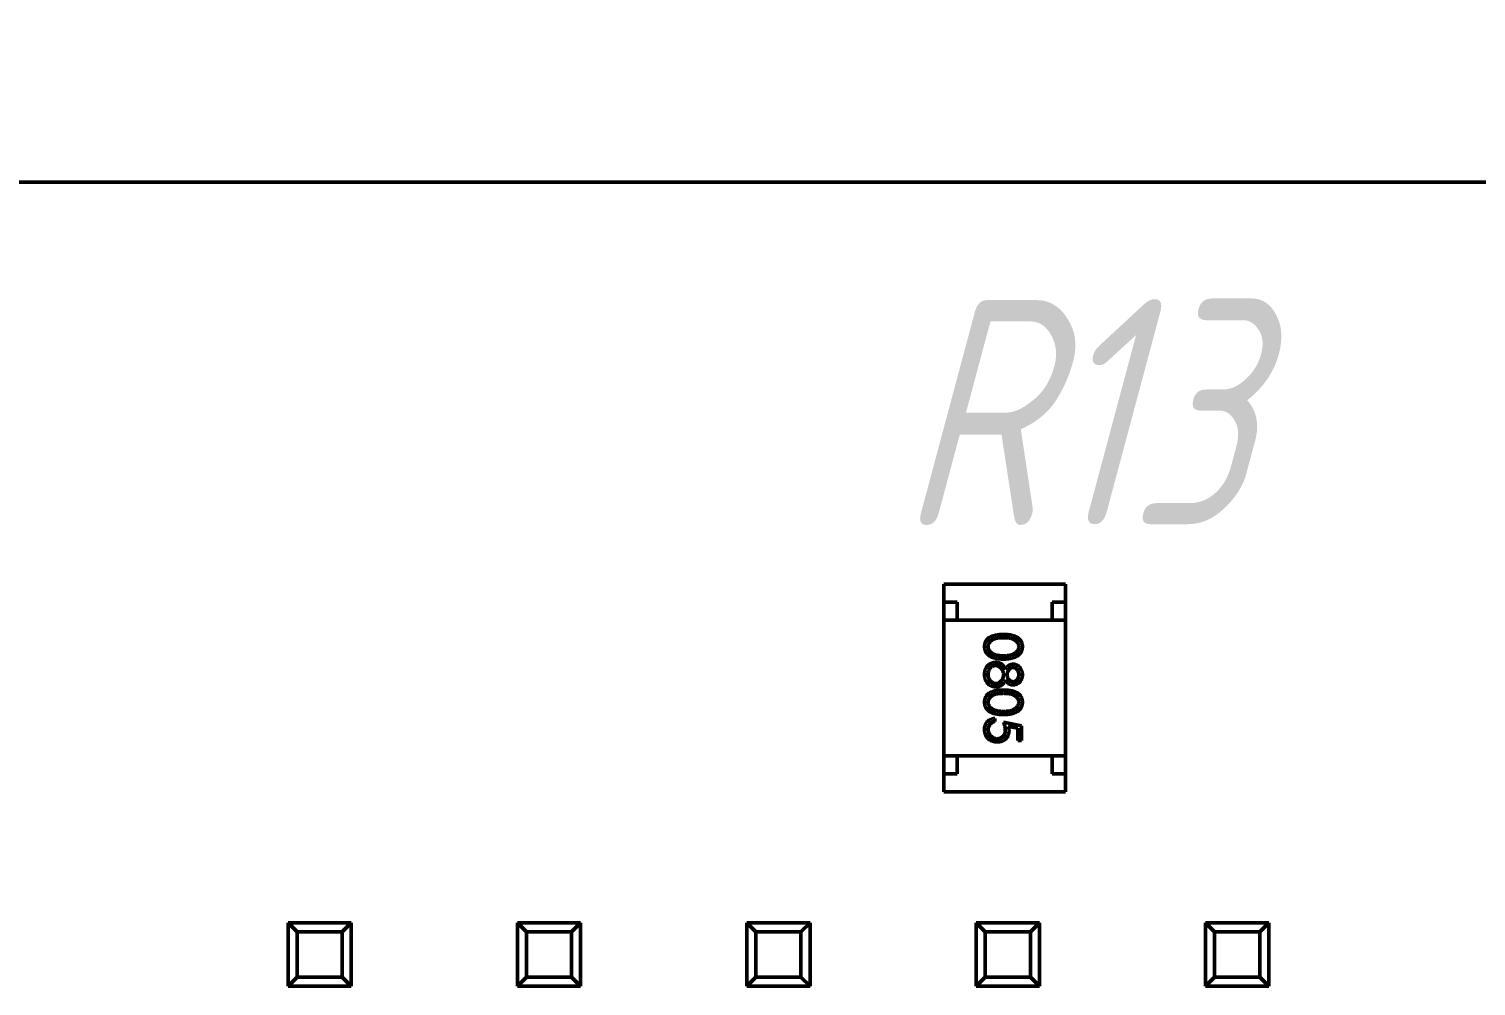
# Model space of a CAD drawing. Header units: millimetres. Extents: x -194 to 1085, y -28 to 392.
# Drawn here: x 670.77 to 702.82, y 315.86 to 337.05 of the extents above; entities that cross this region are included whole.
import ezdxf

# ---------------------------------------------------------------- set-up
doc = ezdxf.new("R2010")
doc.units = ezdxf.units.MM
doc.layers.add('Tonk', color=7, linetype='Continuous', lineweight=15)
doc.layers.add('Видимый контур (ГОСТ)', color=7, linetype='Continuous', lineweight=50)
doc.styles.get("Standard").update_dxf_attribs({"font": '', "width": 0.8, "oblique": 15})
doc.styles.get('Standard').set_extended_font_data('GOST type B')
doc.dimstyles.new('ISO-25', dxfattribs={"dimtxt": 3.5, "dimasz": 4, "dimexe": 1.25, "dimexo": 0, "dimtad": 1, "dimtxsty": 'Standard', "dimcen": 2.5, "dimadec": 0, "dimazin": 0, "dimtfac": 1, "dimtmove": 0, "dimatfit": 3, "dimfxl": 1, "dimarcsym": 0})

# ---------------------------------------------------------------- blocks, each defined once
blk = doc.blocks.new('*D68')
at = {"layer": 'Defpoints', "color": 0, "transparency": 16777216}
for p in [(824.285, 360.635), (595.938, 324.786), (824.285, 322.368)]:
    blk.add_point(p, dxfattribs=at)
at = {"layer": 'Tonk', "color": 0, "lineweight": -2, "transparency": 16777216}
for p, q in [((595.938, 324.786), (595.938, 361.885)), ((824.285, 322.368), (824.285, 361.885)), ((599.938, 360.635), (820.285, 360.635))]:
    blk.add_line(p, q, dxfattribs=at)
at = {"layer": 'Tonk', "color": 0, "transparency": 16777216}
for points in [[(599.938, 361.301), (599.938, 359.968), (595.938, 360.635)], [(820.285, 361.301), (820.285, 359.968), (824.285, 360.635)]]:
    blk.add_solid(points, dxfattribs=at)
at = {"layer": 'Tonk', "color": 0, "transparency": 16777216, "insert": (709.652, 366.26), "char_height": 10, "attachment_point": 5}
blk.add_mtext('120*', dxfattribs=at)
blk = doc.blocks.new('*D74')
at = {"layer": 'Defpoints', "color": 0, "transparency": 16777216}
for p in [(812.928, 346.323), (601.248, 330.656), (812.928, 330.656)]:
    blk.add_point(p, dxfattribs=at)
at = {"layer": 'Tonk', "color": 0, "lineweight": -2, "transparency": 16777216}
for p, q in [((601.248, 330.656), (601.248, 347.573)), ((812.928, 330.656), (812.928, 347.573)), ((605.248, 346.323), (808.928, 346.323))]:
    blk.add_line(p, q, dxfattribs=at)
at = {"layer": 'Tonk', "color": 0, "transparency": 16777216}
for points in [[(605.248, 346.99), (605.248, 345.657), (601.248, 346.323)], [(808.928, 346.99), (808.928, 345.657), (812.928, 346.323)]]:
    blk.add_solid(points, dxfattribs=at)
at = {"layer": 'Tonk', "color": 0, "transparency": 16777216, "insert": (707.088, 351.948), "char_height": 10, "attachment_point": 5}
blk.add_mtext('110*', dxfattribs=at)

msp = doc.modelspace()

# ---------------------------------------------------------------- linework, layer by layer
at = {"layer": 'Видимый контур (ГОСТ)'}
for p, q in [((604.60784, 333.6561), (810.92784, 333.6561)), ((691.02784, 324.7561), (693.72784, 324.7561)), ((691.02784, 324.7561), (691.02784, 324.3561)), ((693.72784, 324.7561), (693.72784, 324.3561)), ((691.02784, 324.3561), (691.02784, 323.9561)), ((691.32784, 324.3561), (691.02784, 324.3561)), ((691.32784, 323.9561), (691.32784, 324.3561)), ((693.42784, 324.3561), (693.42784, 323.9561)), ((693.72784, 324.3561), (693.42784, 324.3561)), ((693.72784, 323.9561), (693.72784, 324.3561)), ((693.72784, 323.9561), (691.02784, 323.9561)), ((691.02784, 320.9561), (691.02784, 323.9561)), ((691.32784, 323.9561), (693.42784, 323.9561)), ((693.72784, 320.9561), (693.72784, 323.9561)), ((692.15731, 321.78492), (692.15731, 321.71312)), ((692.35218, 321.70287), (692.75218, 321.62082)), ((692.67013, 321.56473), (692.45972, 321.60784)), ((692.67013, 321.29261), (692.67013, 321.56473)), ((692.75218, 321.62082), (692.75218, 321.29261)), ((692.75218, 321.29261), (692.67013, 321.29261)), ((691.02784, 320.9561), (691.02784, 320.5561)), ((693.72784, 320.9561), (691.02784, 320.9561)), ((691.32784, 320.9561), (693.42784, 320.9561)), ((691.32784, 320.5561), (691.32784, 320.9561)), ((693.42784, 320.9561), (693.42784, 320.5561)), ((693.72784, 320.5561), (693.72784, 320.9561)), ((691.02784, 320.5561), (691.32784, 320.5561)), ((691.02784, 320.1561), (691.02784, 320.5561)), ((693.42784, 320.5561), (693.72784, 320.5561)), ((693.72784, 320.1561), (693.72784, 320.5561)), ((691.02784, 320.1561), (693.72784, 320.1561)), ((676.50776, 315.85609), (676.50776, 317.25609)), ((676.50776, 317.25609), (677.90776, 317.25609)), ((676.70776, 317.05609), (676.50776, 317.25609)), ((676.70776, 316.05609), (676.70776, 317.05609)), ((676.70776, 317.05609), (677.70776, 317.05609)), ((677.70776, 317.05609), (677.90776, 317.25609)), ((677.70776, 317.05609), (677.70776, 316.05609)), ((677.90776, 317.25609), (677.90776, 315.85609)), ((681.58776, 315.85609), (681.58776, 317.25609)), ((681.58776, 317.25609), (682.98776, 317.25609)), ((681.78776, 317.05609), (681.58776, 317.25609)), ((681.78776, 316.05609), (681.78776, 317.05609)), ((681.78776, 317.05609), (682.78776, 317.05609)), ((682.78776, 317.05609), (682.98776, 317.25609)), ((682.78776, 317.05609), (682.78776, 316.05609)), ((682.98776, 317.25609), (682.98776, 315.85609)), ((686.66777, 315.85609), (686.66777, 317.25609)), ((686.66777, 317.25609), (688.06777, 317.25609)), ((686.86777, 317.05609), (686.66777, 317.25609)), ((686.86777, 316.05609), (686.86777, 317.05609)), ((686.86777, 317.05609), (687.86777, 317.05609)), ((687.86777, 317.05609), (688.06777, 317.25609)), ((687.86777, 317.05609), (687.86777, 316.05609)), ((688.06777, 317.25609), (688.06777, 315.85609)), ((691.74775, 315.85609), (691.74775, 317.25609)), ((691.74775, 317.25609), (693.14775, 317.25609)), ((691.94775, 317.05609), (691.74775, 317.25609)), ((691.94775, 316.05609), (691.94775, 317.05609)), ((691.94775, 317.05609), (692.94775, 317.05609)), ((692.94775, 317.05609), (693.14775, 317.25609)), ((692.94775, 317.05609), (692.94775, 316.05609)), ((693.14775, 317.25609), (693.14775, 315.85609)), ((696.82775, 315.85609), (696.82775, 317.25609)), ((696.82775, 317.25609), (698.22775, 317.25609)), ((697.02775, 317.05609), (696.82775, 317.25609)), ((697.02775, 316.05609), (697.02775, 317.05609)), ((697.02775, 317.05609), (698.02775, 317.05609)), ((698.02775, 317.05609), (698.22775, 317.25609)), ((698.02775, 317.05609), (698.02775, 316.05609)), ((698.22775, 317.25609), (698.22775, 315.85609)), ((676.50776, 315.85609), (676.70776, 316.05609)), ((677.70776, 316.05609), (676.70776, 316.05609)), ((677.90776, 315.85609), (677.70776, 316.05609)), ((681.58776, 315.85609), (681.78776, 316.05609)), ((682.78776, 316.05609), (681.78776, 316.05609)), ((682.98776, 315.85609), (682.78776, 316.05609)), ((686.66777, 315.85609), (686.86777, 316.05609)), ((687.86777, 316.05609), (686.86777, 316.05609)), ((688.06777, 315.85609), (687.86777, 316.05609)), ((691.74775, 315.85609), (691.94775, 316.05609)), ((692.94775, 316.05609), (691.94775, 316.05609)), ((693.14775, 315.85609), (692.94775, 316.05609)), ((696.82775, 315.85609), (697.02775, 316.05609)), ((698.02775, 316.05609), (697.02775, 316.05609)), ((698.22775, 315.85609), (698.02775, 316.05609)), ((677.90776, 315.85609), (676.50776, 315.85609)), ((682.98776, 315.85609), (681.58776, 315.85609)), ((688.06777, 315.85609), (686.66777, 315.85609)), ((693.14775, 315.85609), (691.74775, 315.85609)), ((698.22775, 315.85609), (696.82775, 315.85609))]:
    msp.add_line(p, q, dxfattribs=at)
for centre, start, end in [((677.20784, 316.5561), 359.148683, 0.851316), ((682.28784, 316.5561), 359.15883, 0.841168), ((687.36784, 316.5561), 359.169102, 0.830897), ((692.44784, 316.5561), 359.096484, 0.903515), ((697.52784, 316.5561), 359.106039, 0.893959)]:
    msp.add_arc(centre, 0.7, start, end, dxfattribs=at)
for points, knots in [([(691.93167, 323.37386), (691.93178, 323.38017), (691.93199, 323.39261), (691.93416, 323.41105), (691.93766, 323.42894), (691.94255, 323.44638), (691.94855, 323.46346), (691.95635, 323.47994), (691.96534, 323.496), (691.97558, 323.51161), (691.98731, 323.52647), (692.00029, 323.54066), (692.01483, 323.55384), (692.03071, 323.5661), (692.04778, 323.57775), (692.06628, 323.58846), (692.08613, 323.59838), (692.10746, 323.60744), (692.13058, 323.61547), (692.15576, 323.62257), (692.18321, 323.62817), (692.21273, 323.63297), (692.24442, 323.63684), (692.27832, 323.63948), (692.3144, 323.64111), (692.33915, 323.64126), (692.35186, 323.64133)], [0, 0, 0, 0, 0.03378715, 0.06662166, 0.09928488, 0.13136117, 0.16358519, 0.19610393, 0.22890225, 0.26215806, 0.29599122, 0.33021785, 0.36505983, 0.40095074, 0.43762038, 0.47570753, 0.51538069, 0.55641354, 0.59976483, 0.64642416, 0.69643144, 0.74978152, 0.80657331, 0.86743553, 0.93188675, 1, 1, 1, 1]), ([(692.35218, 323.56954), (692.3415, 323.56951), (692.32076, 323.56945), (692.29062, 323.56807), (692.26252, 323.56618), (692.2364, 323.56375), (692.21237, 323.56014), (692.19025, 323.55609), (692.17016, 323.55117), (692.15197, 323.54534), (692.13537, 323.5387), (692.11991, 323.53146), (692.10543, 323.52367), (692.09205, 323.51496), (692.07973, 323.50547), (692.06825, 323.49542), (692.05801, 323.48443), (692.04573, 323.46923), (692.03304, 323.44916), (692.02199, 323.42388), (692.01505, 323.39789), (692.01416, 323.38026), (692.01372, 323.37146)], [0, 0, 0, 0, 0.07295107, 0.14158369, 0.20592646, 0.26530136, 0.32059723, 0.3718165, 0.41878977, 0.46169873, 0.50213358, 0.54080432, 0.57818053, 0.61429687, 0.64967824, 0.68429946, 0.71835895, 0.75208086, 0.81765244, 0.87972208, 0.93996556, 1, 1, 1, 1]), ([(692.35186, 323.64133), (692.36469, 323.64126), (692.38959, 323.64111), (692.42589, 323.63949), (692.45993, 323.6368), (692.49174, 323.63311), (692.52131, 323.62862), (692.54856, 323.62263), (692.57363, 323.61581), (692.59658, 323.60792), (692.61774, 323.599), (692.6375, 323.58931), (692.65582, 323.57843), (692.67299, 323.56701), (692.68874, 323.55457), (692.70329, 323.54148), (692.7163, 323.52721), (692.72815, 323.51225), (692.73853, 323.49648), (692.74769, 323.48033), (692.7555, 323.4637), (692.76165, 323.44654), (692.76673, 323.42901), (692.7702, 323.41105), (692.77238, 323.39261), (692.77259, 323.38017), (692.7727, 323.37386)], [0, 0, 0, 0, 0.06859462, 0.13324604, 0.19431259, 0.25127922, 0.30451344, 0.35423491, 0.40048059, 0.44341075, 0.48401487, 0.5232523, 0.56104237, 0.59790024, 0.63351849, 0.66831435, 0.70249567, 0.73668535, 0.77029317, 0.80343726, 0.83591295, 0.86846025, 0.90084654, 0.93346652, 0.96625758, 1, 1, 1, 1]), ([(692.69064, 323.37146), (692.69018, 323.38031), (692.68925, 323.39802), (692.68269, 323.42418), (692.67126, 323.44925), (692.6587, 323.46919), (692.64674, 323.48448), (692.63636, 323.49524), (692.62502, 323.50533), (692.61258, 323.51463), (692.59922, 323.52333), (692.58482, 323.53133), (692.56932, 323.53853), (692.55272, 323.54518), (692.53453, 323.55102), (692.51447, 323.55585), (692.49242, 323.5603), (692.46825, 323.56345), (692.44213, 323.56626), (692.41395, 323.56806), (692.38377, 323.56946), (692.36292, 323.56951), (692.35218, 323.56954)], [0, 0, 0, 0, 0.06038662, 0.12088325, 0.18275462, 0.24781103, 0.2812991, 0.31508762, 0.3497024, 0.38485658, 0.4209662, 0.45851119, 0.49717472, 0.53760205, 0.58050302, 0.62746754, 0.67838821, 0.73398322, 0.7937467, 0.85771367, 0.92669786, 1, 1, 1, 1]), ([(692.35186, 323.09774), (692.33963, 323.09789), (692.31579, 323.09818), (692.28093, 323.09968), (692.24801, 323.10265), (692.21697, 323.10635), (692.18793, 323.11148), (692.16079, 323.11779), (692.13543, 323.1248), (692.11206, 323.13345), (692.09036, 323.14291), (692.07009, 323.15321), (692.05108, 323.16424), (692.03348, 323.17626), (692.01717, 323.18907), (692.00242, 323.20295), (691.9889, 323.21751), (691.97686, 323.23291), (691.96633, 323.24901), (691.95691, 323.26546), (691.94931, 323.28255), (691.94279, 323.2999), (691.93781, 323.31776), (691.93436, 323.3361), (691.93195, 323.35483), (691.93176, 323.3675), (691.93167, 323.37386)], [0, 0, 0, 0, 0.06506329, 0.12677317, 0.18551576, 0.24076468, 0.2929798, 0.34225037, 0.38891929, 0.43277566, 0.47462843, 0.51477469, 0.55360589, 0.59142641, 0.62802812, 0.66380363, 0.69898434, 0.73359149, 0.76762847, 0.80120835, 0.83426384, 0.86698069, 0.89971974, 0.93270191, 0.96617588, 1, 1, 1, 1]), ([(692.01372, 323.37146), (692.01409, 323.3626), (692.01482, 323.3449), (692.02186, 323.31904), (692.03248, 323.29394), (692.04504, 323.27426), (692.057, 323.2593), (692.0672, 323.24857), (692.07861, 323.23873), (692.09093, 323.22939), (692.10439, 323.22083), (692.11892, 323.21305), (692.13456, 323.20594), (692.14548, 323.20189), (692.15106, 323.19982)], [0, 0, 0, 0, 0.1128134, 0.22539388, 0.33959481, 0.45967541, 0.52173519, 0.58392584, 0.64817414, 0.71388104, 0.78100445, 0.85145093, 0.92405069, 1, 1, 1, 1]), ([(692.15106, 323.19982), (692.1582, 323.19741), (692.17269, 323.19251), (692.19518, 323.1862), (692.21877, 323.18123), (692.24332, 323.17676), (692.26902, 323.17371), (692.29579, 323.17125), (692.32364, 323.16981), (692.34257, 323.16963), (692.35218, 323.16954)], [0, 0, 0, 0, 0.11058834, 0.22454175, 0.34250349, 0.4643241, 0.59075603, 0.72222748, 0.85884284, 1, 1, 1, 1]), ([(692.7727, 323.37386), (692.77258, 323.3675), (692.77236, 323.35485), (692.77023, 323.33614), (692.7667, 323.31787), (692.76169, 323.3001), (692.75547, 323.2827), (692.74768, 323.2658), (692.73861, 323.2493), (692.72795, 323.23345), (692.71607, 323.21809), (692.70264, 323.20359), (692.68779, 323.18994), (692.67169, 323.17699), (692.65403, 323.16509), (692.6351, 323.15376), (692.61459, 323.14362), (692.59284, 323.13385), (692.56924, 323.12542), (692.54392, 323.11781), (692.51659, 323.11167), (692.48739, 323.10655), (692.45621, 323.10259), (692.42312, 323.0997), (692.3881, 323.09817), (692.36415, 323.09789), (692.35186, 323.09774)], [0, 0, 0, 0, 0.03378812, 0.06719393, 0.09986241, 0.13256661, 0.16515117, 0.19791319, 0.231319, 0.26508328, 0.29925531, 0.33439857, 0.36994282, 0.40628356, 0.44406382, 0.48299771, 0.52335445, 0.56553659, 0.60961292, 0.65639081, 0.70588549, 0.7583245, 0.81383178, 0.87279456, 0.93472223, 1, 1, 1, 1]), ([(692.35218, 323.16954), (692.3618, 323.16966), (692.38061, 323.16991), (692.40816, 323.17085), (692.43432, 323.17328), (692.45921, 323.17597), (692.4827, 323.17995), (692.50497, 323.18424), (692.52576, 323.19), (692.54539, 323.19615), (692.56363, 323.20319), (692.58057, 323.21094), (692.59629, 323.21922), (692.61075, 323.22822), (692.62401, 323.23782), (692.63582, 323.24827), (692.64652, 323.25918), (692.65874, 323.27445), (692.6712, 323.29444), (692.68267, 323.31932), (692.68925, 323.34521), (692.69018, 323.36272), (692.69064, 323.37146)], [0, 0, 0, 0, 0.0656812, 0.12848646, 0.18817513, 0.24510613, 0.29944842, 0.35082294, 0.39994168, 0.44667174, 0.49125453, 0.53337634, 0.57385275, 0.61252631, 0.64959714, 0.68553204, 0.72010579, 0.75383766, 0.81892542, 0.88049346, 0.94031133, 1, 1, 1, 1]), ([(691.93167, 322.75527), (691.93193, 322.76602), (691.93245, 322.78693), (691.93592, 322.81736), (691.94201, 322.84574), (691.95034, 322.87221), (691.96117, 322.89662), (691.97466, 322.9189), (691.99026, 322.93937), (692.00841, 322.95742), (692.02785, 322.97344), (692.04791, 322.98751), (692.06858, 322.99921), (692.08957, 323.00911), (692.11115, 323.01669), (692.13323, 323.02194), (692.15577, 323.02528), (692.17098, 323.02572), (692.17863, 323.02595)], [0, 0, 0, 0, 0.07855643, 0.15286284, 0.22355969, 0.29037494, 0.35540307, 0.41829116, 0.48038856, 0.54307262, 0.60492394, 0.66439831, 0.72194255, 0.77837489, 0.83382994, 0.88886124, 0.94408894, 1, 1, 1, 1]), ([(692.01949, 322.54293), (692.0125, 322.5493), (691.9986, 322.56194), (691.98055, 322.58361), (691.96539, 322.60738), (691.95303, 322.63318), (691.94341, 322.66093), (691.9365, 322.69062), (691.93254, 322.72231), (691.93196, 322.7441), (691.93167, 322.75527)], [0, 0, 0, 0, 0.11928345, 0.23709288, 0.35479604, 0.4745763, 0.59746007, 0.72492615, 0.8588832, 1, 1, 1, 1]), ([(692.17622, 322.95415), (692.16904, 322.95384), (692.15478, 322.95322), (692.13372, 322.94832), (692.11333, 322.94045), (692.09377, 322.92947), (692.0755, 322.91588), (692.05957, 322.89916), (692.04541, 322.88036), (692.03397, 322.85885), (692.02483, 322.83534), (692.01853, 322.80986), (692.01436, 322.78276), (692.01394, 322.76405), (692.01372, 322.75447)], [0, 0, 0, 0, 0.07489821, 0.14859629, 0.22447123, 0.30232274, 0.38191862, 0.4611487, 0.54241712, 0.62671608, 0.71459683, 0.80490292, 0.90012725, 1, 1, 1, 1]), ([(692.01372, 322.75447), (692.01387, 322.74699), (692.01415, 322.7324), (692.01662, 322.71112), (692.02054, 322.69105), (692.02624, 322.6722), (692.0332, 322.65439), (692.04215, 322.6379), (692.05234, 322.62232), (692.06442, 322.6084), (692.07733, 322.59573), (692.09099, 322.58469), (692.10505, 322.5751), (692.1198, 322.56757), (692.13497, 322.56155), (692.15071, 322.55723), (692.16705, 322.55456), (692.17813, 322.55429), (692.18375, 322.55415)], [0, 0, 0, 0, 0.07655893, 0.14916135, 0.21882685, 0.28556714, 0.35031311, 0.41412515, 0.47717916, 0.54036802, 0.60220239, 0.66203365, 0.71993441, 0.77590743, 0.83111486, 0.88666745, 0.94255236, 1, 1, 1, 1]), ([(692.35218, 322.74982), (692.35206, 322.75694), (692.35181, 322.77089), (692.34905, 322.79134), (692.3452, 322.81097), (692.33936, 322.8297), (692.33178, 322.84754), (692.32265, 322.86457), (692.31186, 322.88067), (692.29954, 322.89562), (692.28627, 322.90927), (692.27222, 322.92125), (692.25766, 322.93142), (692.24239, 322.93961), (692.22675, 322.94633), (692.21033, 322.95075), (692.19347, 322.95358), (692.182, 322.95396), (692.17622, 322.95415)], [0, 0, 0, 0, 0.07126869, 0.13981179, 0.20649743, 0.27153524, 0.33608183, 0.40052839, 0.46498384, 0.53005031, 0.59442341, 0.65558271, 0.71484911, 0.77211506, 0.82899921, 0.88512216, 0.94207935, 1, 1, 1, 1]), ([(692.17863, 323.02595), (692.18424, 323.02581), (692.19533, 323.02555), (692.21172, 323.02375), (692.22768, 323.02084), (692.24325, 323.0169), (692.25834, 323.01155), (692.273, 323.00509), (692.28726, 322.99757), (692.30119, 322.98886), (692.3146, 322.97874), (692.32772, 322.96727), (692.34035, 322.95424), (692.35262, 322.93978), (692.36478, 322.92406), (692.37615, 322.90667), (692.38755, 322.88808), (692.39436, 322.87487), (692.39786, 322.86809)], [0, 0, 0, 0, 0.05885359, 0.11631546, 0.17267484, 0.22878039, 0.28458036, 0.34025651, 0.39662981, 0.45350726, 0.51231819, 0.57264844, 0.63602194, 0.70236295, 0.77148306, 0.84418448, 0.92006979, 1, 1, 1, 1]), ([(692.18375, 322.55415), (692.18921, 322.55436), (692.19997, 322.55477), (692.21592, 322.55736), (692.23133, 322.56191), (692.24638, 322.56816), (692.26077, 322.57647), (692.27488, 322.58626), (692.28831, 322.59808), (692.30116, 322.61143), (692.31305, 322.62598), (692.32357, 322.64145), (692.33243, 322.65771), (692.33963, 322.67474), (692.3453, 322.69249), (692.34926, 322.71095), (692.35175, 322.73015), (692.35204, 322.74319), (692.35218, 322.74982)], [0, 0, 0, 0, 0.05733943, 0.11306333, 0.16918145, 0.22577456, 0.2838263, 0.34345428, 0.40590696, 0.47139226, 0.53800283, 0.60306356, 0.66760183, 0.73222544, 0.79700481, 0.86304799, 0.93035699, 1, 1, 1, 1]), ([(692.39786, 322.86809), (692.40292, 322.87737), (692.41271, 322.89534), (692.43071, 322.91912), (692.45021, 322.93956), (692.47161, 322.95607), (692.49425, 322.96907), (692.51798, 322.97799), (692.54237, 322.98402), (692.55904, 322.98462), (692.56741, 322.98492)], [0, 0, 0, 0, 0.14586006, 0.2824259, 0.4108504, 0.53502942, 0.65470108, 0.77013343, 0.88455584, 1, 1, 1, 1]), ([(692.56629, 322.91312), (692.56211, 322.91297), (692.55385, 322.91266), (692.54166, 322.91026), (692.52968, 322.90668), (692.51819, 322.90104), (692.5068, 322.89429), (692.4958, 322.88594), (692.48513, 322.876), (692.47491, 322.8648), (692.46533, 322.85259), (692.45702, 322.83966), (692.45006, 322.82616), (692.44427, 322.81224), (692.43977, 322.79775), (692.43658, 322.78279), (692.43459, 322.76735), (692.43435, 322.75688), (692.43423, 322.75159)], [0, 0, 0, 0, 0.05456395, 0.1078262, 0.16192371, 0.2175097, 0.27449833, 0.33481476, 0.39755495, 0.46475458, 0.53290121, 0.60009721, 0.66535416, 0.73108363, 0.79688349, 0.86329159, 0.93083122, 1, 1, 1, 1]), ([(692.43423, 322.75159), (692.43443, 322.74479), (692.43483, 322.73125), (692.43852, 322.7113), (692.44433, 322.69191), (692.45228, 322.67327), (692.46225, 322.65587), (692.47419, 322.64037), (692.48782, 322.62688), (692.50293, 322.61556), (692.51901, 322.60678), (692.53514, 322.59995), (692.55151, 322.59595), (692.56247, 322.59543), (692.56789, 322.59518)], [0, 0, 0, 0, 0.08968994, 0.17849401, 0.26683775, 0.35655818, 0.44533425, 0.53080584, 0.61407622, 0.69770709, 0.77914195, 0.85535359, 0.92855682, 1, 1, 1, 1]), ([(692.7727, 322.75046), (692.77237, 322.74029), (692.77171, 322.72023), (692.76628, 322.69075), (692.7572, 322.66254), (692.74488, 322.6357), (692.7297, 322.61071), (692.71132, 322.58863), (692.69072, 322.56912), (692.66765, 322.55299), (692.64327, 322.53969), (692.61776, 322.53044), (692.59166, 322.5245), (692.57401, 322.52376), (692.56516, 322.52338)], [0, 0, 0, 0, 0.08940971, 0.17630576, 0.2626259, 0.34944573, 0.43549826, 0.51892813, 0.60135466, 0.68425642, 0.76580674, 0.84487687, 0.92227979, 1, 1, 1, 1]), ([(692.69064, 322.75447), (692.6905, 322.76008), (692.6902, 322.77106), (692.68868, 322.78716), (692.68572, 322.80247), (692.68178, 322.81715), (692.67646, 322.83099), (692.6702, 322.8442), (692.66258, 322.85653), (692.65404, 322.86815), (692.64465, 322.8786), (692.63487, 322.88789), (692.62449, 322.89559), (692.6138, 322.90214), (692.60245, 322.90689), (692.59081, 322.91045), (692.57872, 322.91285), (692.57046, 322.91303), (692.56629, 322.91312)], [0, 0, 0, 0, 0.07524331, 0.14720881, 0.21644709, 0.28402504, 0.35065545, 0.41503132, 0.47962983, 0.54465163, 0.60804424, 0.66782757, 0.72511425, 0.78099171, 0.835527, 0.88943815, 0.94407209, 1, 1, 1, 1]), ([(692.56741, 322.98492), (692.57593, 322.98455), (692.59307, 322.98379), (692.61858, 322.97772), (692.64364, 322.96782), (692.66811, 322.95435), (692.69119, 322.93757), (692.71188, 322.91745), (692.73001, 322.89445), (692.74523, 322.8687), (692.75761, 322.84099), (692.76616, 322.81176), (692.77174, 322.7815), (692.77238, 322.76091), (692.7727, 322.75046)], [0, 0, 0, 0, 0.07405843, 0.14887035, 0.22666767, 0.30773476, 0.3911572, 0.47392936, 0.55792775, 0.64498929, 0.73336406, 0.82109204, 0.90928721, 1, 1, 1, 1]), ([(692.56789, 322.59518), (692.57169, 322.5953), (692.57923, 322.59554), (692.59037, 322.59753), (692.60126, 322.60081), (692.61198, 322.60526), (692.62239, 322.61112), (692.63265, 322.61806), (692.64253, 322.62649), (692.65226, 322.63595), (692.66126, 322.64668), (692.66918, 322.65866), (692.6759, 322.67182), (692.68136, 322.68617), (692.68546, 322.70166), (692.68853, 322.7182), (692.69026, 322.73595), (692.69051, 322.74816), (692.69064, 322.75447)], [0, 0, 0, 0, 0.05090244, 0.10103404, 0.15108382, 0.20306199, 0.25624843, 0.31084671, 0.3687691, 0.43001504, 0.49251965, 0.55604872, 0.62199568, 0.69019237, 0.76138485, 0.83635622, 0.91548701, 1, 1, 1, 1]), ([(692.1852, 322.48236), (692.17749, 322.48253), (692.16225, 322.48288), (692.13975, 322.48592), (692.11789, 322.49047), (692.09669, 322.49712), (692.07626, 322.50574), (692.05658, 322.51636), (692.03733, 322.52839), (692.02548, 322.53805), (692.01949, 322.54293)], [0, 0, 0, 0, 0.12815819, 0.25367314, 0.37732531, 0.49938455, 0.62291837, 0.74583939, 0.87139529, 1, 1, 1, 1]), ([(692.39786, 322.637), (692.39444, 322.63045), (692.38778, 322.61768), (692.37706, 322.59949), (692.36576, 322.58287), (692.35441, 322.56735), (692.34259, 322.55321), (692.33024, 322.54061), (692.31767, 322.52923), (692.30467, 322.5193), (692.29128, 322.51057), (692.27745, 322.50303), (692.26322, 322.49658), (692.24844, 322.49147), (692.23332, 322.48725), (692.21766, 322.48436), (692.20157, 322.4828), (692.1907, 322.4825), (692.1852, 322.48236)], [0, 0, 0, 0, 0.07952483, 0.15509998, 0.22721982, 0.2959105, 0.36205588, 0.42552012, 0.48581272, 0.54449471, 0.60145964, 0.65784059, 0.71397447, 0.76946795, 0.82612997, 0.88288536, 0.94070088, 1, 1, 1, 1]), ([(692.56516, 322.52338), (692.55648, 322.52371), (692.53944, 322.52435), (692.51458, 322.52977), (692.49131, 322.53889), (692.46935, 322.55135), (692.4491, 322.56758), (692.43031, 322.58738), (692.41282, 322.61058), (692.40295, 322.62801), (692.39786, 322.637)], [0, 0, 0, 0, 0.12190404, 0.23941261, 0.3554101, 0.47209073, 0.59285898, 0.71870347, 0.85489238, 1, 1, 1, 1]), ([(691.93167, 322.14309), (691.93178, 322.1494), (691.93199, 322.16184), (691.93416, 322.18028), (691.93766, 322.19817), (691.94255, 322.21561), (691.94855, 322.23269), (691.95635, 322.24917), (691.96534, 322.26523), (691.97558, 322.28084), (691.98731, 322.2957), (692.00029, 322.3099), (692.01483, 322.32307), (692.03071, 322.33533), (692.04778, 322.34698), (692.06628, 322.35769), (692.08613, 322.36761), (692.10746, 322.37667), (692.13058, 322.3847), (692.15576, 322.3918), (692.18321, 322.3974), (692.21273, 322.4022), (692.24442, 322.40607), (692.27832, 322.40871), (692.3144, 322.41034), (692.33915, 322.41049), (692.35186, 322.41056)], [0, 0, 0, 0, 0.03378715, 0.06662166, 0.09928488, 0.13136117, 0.16358519, 0.19610393, 0.22890225, 0.26215806, 0.29599122, 0.33021785, 0.36505983, 0.40095074, 0.43762038, 0.47570753, 0.51538069, 0.55641354, 0.59976483, 0.64642416, 0.69643144, 0.74978152, 0.80657331, 0.86743553, 0.93188675, 1, 1, 1, 1]), ([(692.35186, 321.86697), (692.33963, 321.86712), (692.31579, 321.86741), (692.28093, 321.86891), (692.24801, 321.87188), (692.21697, 321.87558), (692.18793, 321.88071), (692.16079, 321.88702), (692.13543, 321.89403), (692.11206, 321.90268), (692.09036, 321.91214), (692.07009, 321.92244), (692.05108, 321.93347), (692.03348, 321.94549), (692.01717, 321.95831), (692.00242, 321.97218), (691.9889, 321.98674), (691.97686, 322.00215), (691.96633, 322.01824), (691.95691, 322.03469), (691.94931, 322.05178), (691.94279, 322.06913), (691.93781, 322.08699), (691.93436, 322.10533), (691.93195, 322.12407), (691.93176, 322.13673), (691.93167, 322.14309)], [0, 0, 0, 0, 0.06506329, 0.12677317, 0.18551576, 0.24076468, 0.2929798, 0.34225037, 0.38891929, 0.43277566, 0.47462843, 0.51477469, 0.55360589, 0.59142641, 0.62802812, 0.66380363, 0.69898434, 0.73359149, 0.76762847, 0.80120835, 0.83426384, 0.86698069, 0.89971974, 0.93270191, 0.96617588, 1, 1, 1, 1]), ([(692.35218, 322.33877), (692.3415, 322.33874), (692.32076, 322.33869), (692.29062, 322.3373), (692.26252, 322.33542), (692.2364, 322.33298), (692.21237, 322.32937), (692.19025, 322.32532), (692.17016, 322.3204), (692.15197, 322.31457), (692.13537, 322.30793), (692.11991, 322.30069), (692.10543, 322.2929), (692.09205, 322.28419), (692.07973, 322.2747), (692.06825, 322.26465), (692.05801, 322.25366), (692.04573, 322.23846), (692.03304, 322.21839), (692.02199, 322.19311), (692.01505, 322.16713), (692.01416, 322.14949), (692.01372, 322.14069)], [0, 0, 0, 0, 0.07295107, 0.14158369, 0.20592646, 0.26530136, 0.32059723, 0.3718165, 0.41878977, 0.46169873, 0.50213358, 0.54080432, 0.57818053, 0.61429687, 0.64967824, 0.68429946, 0.71835895, 0.75208086, 0.81765244, 0.87972208, 0.93996556, 1, 1, 1, 1]), ([(692.01372, 322.14069), (692.01409, 322.13183), (692.01482, 322.11413), (692.02186, 322.08827), (692.03248, 322.06317), (692.04504, 322.04349), (692.057, 322.02853), (692.0672, 322.0178), (692.07861, 322.00796), (692.09093, 321.99862), (692.10439, 321.99006), (692.11892, 321.98228), (692.13456, 321.97517), (692.14548, 321.97112), (692.15106, 321.96905)], [0, 0, 0, 0, 0.1128134, 0.22539388, 0.33959481, 0.45967541, 0.52173519, 0.58392584, 0.64817414, 0.71388104, 0.78100445, 0.85145093, 0.92405069, 1, 1, 1, 1]), ([(692.35186, 322.41056), (692.36469, 322.41049), (692.38959, 322.41034), (692.42589, 322.40872), (692.45993, 322.40603), (692.49174, 322.40234), (692.52131, 322.39785), (692.54856, 322.39186), (692.57363, 322.38504), (692.59658, 322.37715), (692.61774, 322.36824), (692.6375, 322.35854), (692.65582, 322.34766), (692.67299, 322.33624), (692.68874, 322.3238), (692.70329, 322.31071), (692.7163, 322.29644), (692.72815, 322.28149), (692.73853, 322.26571), (692.74769, 322.24956), (692.7555, 322.23293), (692.76165, 322.21578), (692.76673, 322.19824), (692.7702, 322.18028), (692.77238, 322.16184), (692.77259, 322.1494), (692.7727, 322.14309)], [0, 0, 0, 0, 0.06859462, 0.13324604, 0.19431259, 0.25127922, 0.30451344, 0.35423491, 0.40048059, 0.44341075, 0.48401487, 0.5232523, 0.56104237, 0.59790024, 0.63351849, 0.66831435, 0.70249567, 0.73668535, 0.77029317, 0.80343726, 0.83591295, 0.86846025, 0.90084654, 0.93346652, 0.96625758, 1, 1, 1, 1]), ([(692.7727, 322.14309), (692.77258, 322.13673), (692.77236, 322.12408), (692.77023, 322.10537), (692.7667, 322.0871), (692.76169, 322.06933), (692.75547, 322.05193), (692.74768, 322.03503), (692.73861, 322.01853), (692.72795, 322.00268), (692.71607, 321.98732), (692.70264, 321.97282), (692.68779, 321.95917), (692.67169, 321.94622), (692.65403, 321.93432), (692.6351, 321.92299), (692.61459, 321.91285), (692.59284, 321.90308), (692.56924, 321.89465), (692.54392, 321.88704), (692.51659, 321.8809), (692.48739, 321.87578), (692.45621, 321.87182), (692.42312, 321.86893), (692.3881, 321.86741), (692.36415, 321.86712), (692.35186, 321.86697)], [0, 0, 0, 0, 0.03378812, 0.06719393, 0.09986241, 0.13256661, 0.16515117, 0.19791319, 0.231319, 0.26508328, 0.29925531, 0.33439857, 0.36994282, 0.40628356, 0.44406382, 0.48299771, 0.52335445, 0.56553659, 0.60961292, 0.65639081, 0.70588549, 0.7583245, 0.81383178, 0.87279456, 0.93472223, 1, 1, 1, 1]), ([(692.69064, 322.14069), (692.69018, 322.14954), (692.68925, 322.16725), (692.68269, 322.19341), (692.67126, 322.21848), (692.6587, 322.23843), (692.64674, 322.25371), (692.63636, 322.26447), (692.62502, 322.27456), (692.61258, 322.28386), (692.59922, 322.29256), (692.58482, 322.30056), (692.56932, 322.30776), (692.55272, 322.31441), (692.53453, 322.32026), (692.51447, 322.32508), (692.49242, 322.32953), (692.46825, 322.33268), (692.44213, 322.33549), (692.41395, 322.33729), (692.38377, 322.33869), (692.36292, 322.33874), (692.35218, 322.33877)], [0, 0, 0, 0, 0.06038662, 0.12088325, 0.18275462, 0.24781103, 0.2812991, 0.31508762, 0.3497024, 0.38485658, 0.4209662, 0.45851119, 0.49717472, 0.53760205, 0.58050302, 0.62746754, 0.67838821, 0.73398322, 0.7937467, 0.85771367, 0.92669786, 1, 1, 1, 1]), ([(692.35218, 321.93877), (692.3618, 321.93889), (692.38061, 321.93914), (692.40816, 321.94008), (692.43432, 321.94251), (692.45921, 321.9452), (692.4827, 321.94918), (692.50497, 321.95347), (692.52576, 321.95923), (692.54539, 321.96538), (692.56363, 321.97242), (692.58057, 321.98018), (692.59629, 321.98845), (692.61075, 321.99745), (692.62401, 322.00705), (692.63582, 322.0175), (692.64652, 322.02841), (692.65874, 322.04368), (692.6712, 322.06368), (692.68267, 322.08855), (692.68925, 322.11444), (692.69018, 322.13195), (692.69064, 322.14069)], [0, 0, 0, 0, 0.0656812, 0.12848646, 0.18817513, 0.24510613, 0.29944842, 0.35082294, 0.39994168, 0.44667174, 0.49125453, 0.53337634, 0.57385275, 0.61252631, 0.64959714, 0.68553204, 0.72010579, 0.75383766, 0.81892542, 0.88049346, 0.94031133, 1, 1, 1, 1]), ([(691.93167, 321.54085), (691.93183, 321.54882), (691.93214, 321.5645), (691.93539, 321.58748), (691.94004, 321.60959), (691.94705, 321.63064), (691.95582, 321.65084), (691.96691, 321.66991), (691.97948, 321.68834), (691.99431, 321.70537), (692.01052, 321.72117), (692.02811, 321.73532), (692.04679, 321.74793), (692.06665, 321.75878), (692.08764, 321.76803), (692.10984, 321.77531), (692.13313, 321.78118), (692.14917, 321.78366), (692.15731, 321.78492)], [0, 0, 0, 0, 0.06542114, 0.12870837, 0.19023614, 0.2507244, 0.31063718, 0.37076641, 0.43161474, 0.49352297, 0.55588346, 0.61734237, 0.67866804, 0.74071136, 0.80298536, 0.86680258, 0.93234717, 1, 1, 1, 1]), ([(692.15106, 321.96905), (692.1582, 321.96664), (692.17269, 321.96175), (692.19518, 321.95543), (692.21877, 321.95046), (692.24332, 321.94599), (692.26902, 321.94294), (692.29579, 321.94048), (692.32364, 321.93904), (692.34257, 321.93886), (692.35218, 321.93877)], [0, 0, 0, 0, 0.11058834, 0.22454175, 0.34250349, 0.4643241, 0.59075603, 0.72222748, 0.85884284, 1, 1, 1, 1]), ([(692.21356, 321.26184), (692.20704, 321.26199), (692.19409, 321.2623), (692.17486, 321.26383), (692.15603, 321.26679), (692.13761, 321.27076), (692.11963, 321.27591), (692.10204, 321.28215), (692.08494, 321.28978), (692.06818, 321.29816), (692.05214, 321.30758), (692.03713, 321.31805), (692.02294, 321.3291), (692.00972, 321.341), (691.99755, 321.35384), (691.98636, 321.36748), (691.97596, 321.38181), (691.96678, 321.39705), (691.95833, 321.41285), (691.9514, 321.42945), (691.9452, 321.44647), (691.94026, 321.46415), (691.93639, 321.48246), (691.93377, 321.50142), (691.93185, 321.52094), (691.93173, 321.53417), (691.93167, 321.54085)], [0, 0, 0, 0, 0.04401447, 0.08743412, 0.1301184, 0.17255369, 0.21455476, 0.25629809, 0.29843823, 0.340849, 0.38271519, 0.42392405, 0.46424624, 0.50407367, 0.54386191, 0.58356672, 0.62309432, 0.66322906, 0.70355126, 0.74393789, 0.78454125, 0.82575011, 0.86775736, 0.91074516, 0.95491445, 1, 1, 1, 1]), ([(692.15731, 321.71312), (692.14968, 321.71136), (692.13502, 321.70796), (692.11442, 321.70051), (692.09606, 321.6914), (692.0797, 321.68056), (692.06544, 321.66764), (692.05272, 321.65289), (692.04125, 321.63635), (692.0317, 321.61798), (692.02354, 321.59859), (692.01811, 321.5783), (692.0143, 321.55766), (692.01391, 321.5437), (692.01372, 321.53668)], [0, 0, 0, 0, 0.09468725, 0.18199416, 0.26437695, 0.34217986, 0.41861761, 0.49650908, 0.57736909, 0.66151059, 0.74673255, 0.83125798, 0.91520562, 1, 1, 1, 1]), ([(692.01372, 321.53668), (692.01391, 321.52983), (692.01428, 321.51635), (692.01712, 321.49651), (692.0215, 321.47735), (692.02805, 321.45907), (692.03602, 321.44134), (692.04624, 321.42462), (692.058, 321.40841), (692.07148, 321.39323), (692.08633, 321.37932), (692.10221, 321.36703), (692.11915, 321.3568), (692.13686, 321.34817), (692.15553, 321.34162), (692.17507, 321.33695), (692.19553, 321.33421), (692.20949, 321.33383), (692.21661, 321.33364)], [0, 0, 0, 0, 0.0642073, 0.12642469, 0.18768028, 0.24821642, 0.30830506, 0.36966099, 0.43169855, 0.49594689, 0.55975802, 0.62229541, 0.68391064, 0.74509241, 0.80674023, 0.86908662, 0.93329, 1, 1, 1, 1]), ([(692.47526, 321.51361), (692.47507, 321.50467), (692.47469, 321.48711), (692.47104, 321.46141), (692.46529, 321.43687), (692.45726, 321.41356), (692.447, 321.39142), (692.43417, 321.37066), (692.4192, 321.35097), (692.40197, 321.33269), (692.38302, 321.31612), (692.36264, 321.30154), (692.34103, 321.28916), (692.31799, 321.2792), (692.29378, 321.27125), (692.26812, 321.26596), (692.24128, 321.26244), (692.22292, 321.26204), (692.21356, 321.26184)], [0, 0, 0, 0, 0.06580765, 0.12939427, 0.19089406, 0.25128107, 0.31081496, 0.37037099, 0.43076826, 0.49288125, 0.55510395, 0.61606705, 0.67725603, 0.73825981, 0.80076213, 0.86477758, 0.93104529, 1, 1, 1, 1]), ([(692.21661, 321.33364), (692.22302, 321.33379), (692.23558, 321.33408), (692.25396, 321.33649), (692.27135, 321.34068), (692.28783, 321.34649), (692.30343, 321.35387), (692.31815, 321.36288), (692.3318, 321.37371), (692.34439, 321.38607), (692.35602, 321.39961), (692.36592, 321.41457), (692.37426, 321.43063), (692.38145, 321.4476), (692.38662, 321.46588), (692.39049, 321.4851), (692.39274, 321.50549), (692.39305, 321.51942), (692.39321, 321.52659)], [0, 0, 0, 0, 0.06535138, 0.12791603, 0.18836021, 0.24721608, 0.30563013, 0.36376984, 0.42266091, 0.48268729, 0.54330022, 0.60411796, 0.66496489, 0.72741349, 0.79146763, 0.85805544, 0.92703681, 1, 1, 1, 1]), ([(692.39321, 321.52659), (692.39293, 321.53976), (692.39235, 321.56673), (692.37358, 321.64722), (692.35908, 321.68494), (692.35218, 321.70287)], [0, 0, 0, 0, 0.00197624802, 0.00197624802, 0.00394007396, 0.00394007396, 0.00394007396, 0.00394007396]), ([(692.45972, 321.60784), (692.46205, 321.59937), (692.46658, 321.58296), (692.47161, 321.55874), (692.47465, 321.53575), (692.47506, 321.52083), (692.47526, 321.51361)], [0, 0, 0, 0, 0.27506837, 0.53290146, 0.77397346, 1, 1, 1, 1])]:
    msp.add_open_spline(points, degree=3, knots=knots, dxfattribs=at)

# ---------------------------------------------------------------- texts
at = {"layer": 'Tonk', "insert": (690.04555, 331.06794), "char_height": 5, "attachment_point": 1}
msp.add_mtext_dynamic_manual_height_columns('R13', width=12.8256962, gutter_width=40, heights=[0], dxfattribs=at)

# ---------------------------------------------------------------- dimensions: what is measured, and where the dimension line sits
at = {"layer": 'Tonk'}
dim = msp.add_linear_dim(base=(824.28543, 360.63468), p1=(595.93784, 324.7861), p2=(824.28543, 322.36821), text='120*', dimstyle='ISO-25', override={"dimtxt": 10}, dxfattribs=at)
dim.commit()
dim.dimension.update_dxf_attribs({"geometry": '*D68', "text_midpoint": (709.65178, 360.63468), "dimtype": 160})
dim = msp.add_linear_dim(base=(812.92784, 346.32317), p1=(601.24784, 330.6561), p2=(812.92784, 330.6561), text='110*', dimstyle='ISO-25', override={"dimtxt": 10}, dxfattribs=at)
dim.commit()
dim.dimension.update_dxf_attribs({"geometry": '*D74', "text_midpoint": (707.08784, 351.94817)})

doc.saveas('drawing.dxf')
